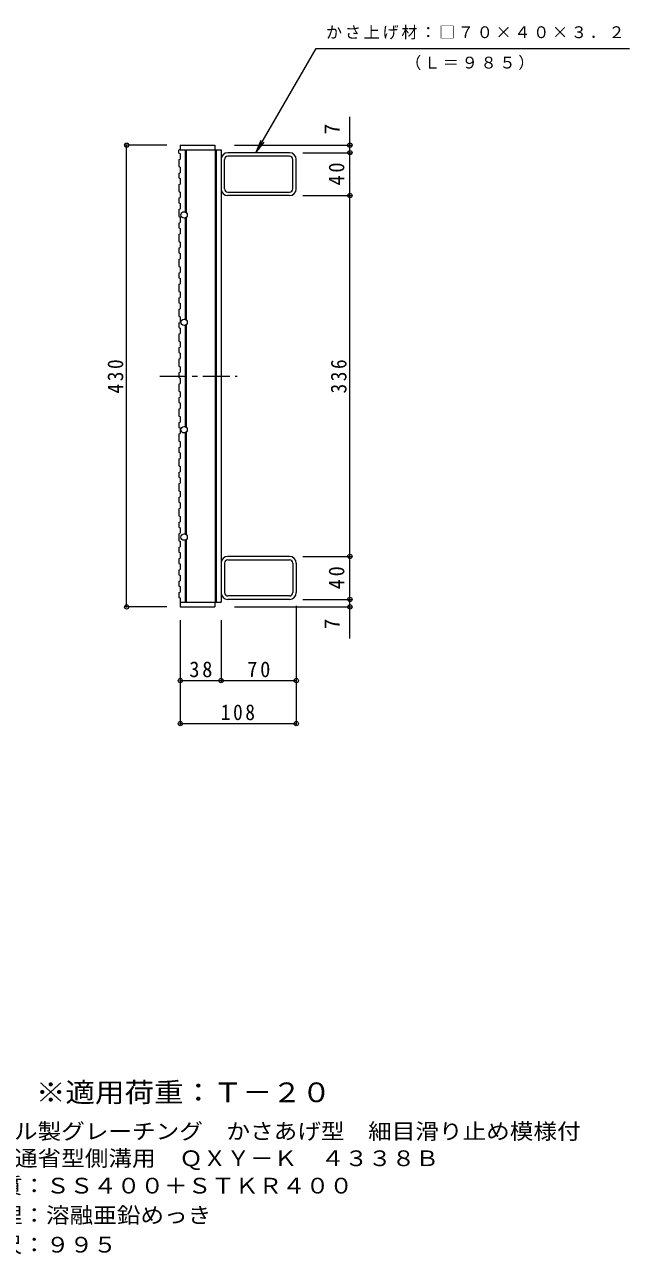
# Model space of a CAD drawing. Units: millimetres, scale not verified. Extents: x -728 to 866, y -690 to 655.
# Drawn here: x 302 to 866, y -527 to 618 of the extents above; entities that cross this region are included whole.
import ezdxf
from ezdxf.enums import TextEntityAlignment as Align

# ---------------------------------------------------------------- set-up
doc = ezdxf.new("R2010")
doc.units = ezdxf.units.MM
doc.header["$LTSCALE"] = 5
doc.header["$PDMODE"] = 32
doc.header["$PDSIZE"] = 4
doc.linetypes.add('CHAIN1', pattern=[8, 5, -1, 1, -1])
for name, color, linetype, lineweight in [('A-1_ピット', 2, 'Continuous', 9), ('A-2_蓋', 3, 'Continuous', 9), ('A-4_寸法', 7, 'Continuous', 9), ('F-4_F-4ﾚｲﾔ', 2, 'Continuous', 9)]:
    doc.layers.add(name, color=color, linetype=linetype, lineweight=lineweight)
doc.layers.add('F-5_F-5ﾚｲﾔ', color=2, linetype='Continuous')
doc.styles.add('ＭＳ ゴシック', font='')
doc.styles.get('ＭＳ ゴシック').set_extended_font_data('MS Gothic')

msp = doc.modelspace()

# ---------------------------------------------------------------- linework, layer by layer
at = {"layer": 'A-1_ピット'}
for p, q in [((548.897, 498.497), (491.697, 498.497)), ((548.897, 495.297), (491.697, 495.297)), ((488.497, 464.897), (488.497, 492.097)), ((552.097, 464.897), (552.097, 492.097)), ((555.297, 464.897), (555.297, 492.097)), ((491.697, 461.697), (548.897, 461.697)), ((548.897, 458.497), (491.697, 458.497)), ((488.497, 116.097), (488.497, 88.897)), ((548.897, 122.497), (491.697, 122.497)), ((491.697, 119.297), (548.897, 119.297)), ((552.097, 116.097), (552.097, 88.897)), ((555.297, 116.097), (555.297, 88.897)), ((548.897, 85.697), (491.697, 85.697)), ((548.897, 82.497), (491.697, 82.497))]:
    msp.add_line(p, q, dxfattribs=at)
for centre, radius, start, end in [((491.697, 492.097), 6.4, 90, 180), ((491.697, 492.097), 3.2, 90, 180), ((548.897, 492.097), 6.4, 0, 90), ((548.897, 492.097), 3.2, 0, 90), ((491.697, 464.897), 6.4, 180, 270), ((491.697, 464.897), 3.2, 180, 270), ((548.897, 464.897), 6.4, 270, 0), ((548.897, 464.897), 3.2, 270, 0), ((491.697, 116.097), 6.4, 90, 180), ((491.697, 116.097), 3.2, 90, 180), ((548.897, 116.097), 6.4, 0, 90), ((548.897, 116.097), 3.2, 0, 90), ((491.697, 88.897), 6.4, 180, 270), ((491.697, 88.897), 3.2, 180, 270), ((548.897, 88.897), 3.2, 270, 0), ((548.897, 88.897), 6.4, 270, 0)]:
    msp.add_arc(centre, radius, start, end, dxfattribs=at)
at = {"layer": 'A-2_蓋'}
for p, q in [((445.797, 498.162), (445.797, 500.774)), ((445.797, 492.026), (447.297, 492.537)), ((447.297, 500.997), (485.297, 500.997)), ((451.797, 500.997), (451.797, 443.325)), ((452.797, 500.997), (452.797, 442.733)), ((479.797, 500.997), (479.797, 79.997)), ((480.797, 500.997), (480.797, 79.997)), ((485.297, 500.997), (485.297, 79.997)), ((447.297, 484.967), (447.297, 479.854)), ((445.797, 479.343), (447.297, 479.854)), ((445.797, 468.799), (447.297, 469.311)), ((447.297, 461.741), (447.297, 456.628)), ((445.797, 456.116), (447.297, 456.628)), ((445.797, 445.573), (447.297, 446.084)), ((447.297, 438.514), (447.297, 433.401)), ((451.797, 437.669), (451.797, 343.325)), ((452.797, 438.261), (452.797, 342.733)), ((445.797, 432.89), (447.297, 433.401)), ((445.797, 422.346), (447.297, 422.858)), ((447.297, 415.288), (447.297, 410.175)), ((445.797, 409.663), (447.297, 410.175)), ((447.297, 404.745), (447.297, 399.631)), ((445.797, 399.12), (447.297, 399.631)), ((447.297, 392.062), (447.297, 386.948)), ((445.797, 386.437), (447.297, 386.948)), ((447.297, 381.518), (447.297, 376.405)), ((445.797, 375.894), (447.297, 376.405)), ((447.297, 368.835), (447.297, 363.722)), ((445.797, 363.211), (447.297, 363.722)), ((447.297, 358.292), (447.297, 353.179)), ((445.797, 352.667), (447.297, 353.179)), ((447.297, 345.609), (447.297, 340.495)), ((445.797, 339.984), (447.297, 340.495)), ((447.297, 335.065), (447.297, 329.952)), ((451.797, 337.669), (451.797, 243.325)), ((452.797, 338.261), (452.797, 242.733)), ((445.797, 329.441), (447.297, 329.952)), ((447.297, 322.382), (447.297, 317.269)), ((445.797, 316.758), (447.297, 317.269)), ((447.297, 311.839), (447.297, 306.726)), ((445.797, 306.214), (447.297, 306.726)), ((447.297, 299.156), (447.297, 294.043)), ((445.797, 293.531), (447.297, 294.043)), ((447.297, 288.613), (447.297, 283.499)), ((445.797, 282.988), (447.297, 283.499)), ((447.297, 275.929), (447.297, 270.816)), ((445.797, 270.305), (447.297, 270.816)), ((447.297, 265.386), (447.297, 260.273)), ((445.797, 259.762), (447.297, 260.273)), ((447.297, 252.703), (447.297, 247.59)), ((445.797, 247.078), (447.297, 247.59)), ((447.297, 242.16), (447.297, 237.047)), ((445.797, 236.535), (447.297, 237.047)), ((447.297, 229.477), (447.297, 224.363)), ((451.797, 237.669), (451.797, 143.325)), ((452.797, 238.261), (452.797, 142.733)), ((445.797, 223.852), (447.297, 224.363)), ((447.297, 218.933), (447.297, 213.82)), ((445.797, 213.309), (447.297, 213.82)), ((447.297, 206.25), (447.297, 201.137)), ((445.797, 200.626), (447.297, 201.137)), ((447.297, 195.707), (447.297, 190.594)), ((445.797, 190.082), (447.297, 190.594)), ((445.797, 177.399), (447.297, 177.91)), ((447.297, 183.024), (447.297, 177.91)), ((447.297, 172.48), (447.297, 167.367)), ((445.797, 166.856), (447.297, 167.367)), ((445.797, 154.173), (447.297, 154.684)), ((447.297, 159.797), (447.297, 154.684)), ((447.297, 149.254), (447.297, 144.141)), ((445.797, 143.629), (447.297, 144.141)), ((445.797, 143.629), (445.797, 137.082)), ((451.797, 137.669), (451.797, 79.997)), ((452.797, 138.261), (452.797, 79.997)), ((445.797, 137.082), (447.297, 136.571)), ((445.797, 130.946), (447.297, 131.458)), ((447.297, 136.571), (447.297, 131.458)), ((447.297, 126.027), (447.297, 120.914)), ((445.797, 120.403), (447.297, 120.914)), ((447.297, 115.484), (447.297, 110.371)), ((445.797, 109.86), (447.297, 110.371)), ((447.297, 104.941), (447.297, 99.828)), ((445.797, 99.317), (447.297, 99.828)), ((447.297, 94.398), (447.297, 89.285)), ((445.797, 88.774), (447.297, 89.285)), ((445.797, 88.774), (445.797, 84.366)), ((445.797, 84.366), (447.297, 83.855)), ((447.297, 83.855), (447.297, 75.497)), ((447.297, 79.997), (485.297, 79.997)), ((447.297, 75.497), (479.297, 75.497)), ((479.297, 79.997), (479.297, 75.497))]:
    msp.add_line(p, q, dxfattribs=at)
at = {"layer": 'A-2_蓋', "linetype": 'CHAIN1'}
msp.add_line((428.328, 290.497), (500.299, 290.497), dxfattribs=at)
at = {"layer": 'A-2_蓋'}
for points in [[(447.297, 505.497), (447.297, 500.997), (445.797, 500.997)], [(447.297, 505.497), (479.297, 505.497), (479.297, 500.997)], [(445.797, 498.162), (447.297, 497.65), (447.297, 492.537)], [(445.797, 492.026), (445.797, 485.478), (447.297, 484.967)], [(445.797, 479.343), (445.797, 474.935), (447.297, 474.424), (447.297, 469.311)], [(445.797, 468.799), (445.797, 462.252), (447.297, 461.741)], [(445.797, 456.116), (445.797, 451.709), (447.297, 451.197), (447.297, 446.084)], [(445.797, 445.573), (445.797, 439.026), (447.297, 438.514)], [(445.797, 432.89), (445.797, 428.482), (447.297, 427.971), (447.297, 422.858)], [(445.797, 422.346), (445.797, 415.799), (447.297, 415.288)], [(445.797, 409.663), (445.797, 405.256), (447.297, 404.745)], [(445.797, 399.12), (445.797, 392.573), (447.297, 392.062)], [(445.797, 386.437), (445.797, 382.03), (447.297, 381.518)], [(445.797, 375.894), (445.797, 369.346), (447.297, 368.835)], [(445.797, 363.211), (445.797, 358.803), (447.297, 358.292)], [(445.797, 352.667), (445.797, 346.12), (447.297, 345.609)], [(445.797, 339.984), (445.797, 335.577), (447.297, 335.065)], [(445.797, 329.441), (445.797, 322.893), (447.297, 322.382)], [(445.797, 316.758), (445.797, 312.35), (447.297, 311.839)], [(445.797, 306.214), (445.797, 299.667), (447.297, 299.156)], [(445.797, 293.531), (445.797, 289.124), (447.297, 288.613)], [(445.797, 282.988), (445.797, 276.441), (447.297, 275.929)], [(445.797, 270.305), (445.797, 265.897), (447.297, 265.386)], [(445.797, 259.762), (445.797, 253.214), (447.297, 252.703)], [(445.797, 247.078), (445.797, 242.671), (447.297, 242.16)], [(445.797, 236.535), (445.797, 229.988), (447.297, 229.477)], [(445.797, 223.852), (445.797, 219.445), (447.297, 218.933)], [(445.797, 213.309), (445.797, 206.761), (447.297, 206.25)], [(445.797, 200.626), (445.797, 196.218), (447.297, 195.707)], [(445.797, 190.082), (445.797, 183.535), (447.297, 183.024)], [(445.797, 177.399), (445.797, 172.992), (447.297, 172.48)], [(445.797, 166.856), (445.797, 160.308), (447.297, 159.797)], [(445.797, 154.173), (445.797, 149.765), (447.297, 149.254)], [(445.797, 130.946), (445.797, 126.539), (447.297, 126.027)], [(445.797, 120.403), (445.797, 115.996), (447.297, 115.484)], [(445.797, 109.86), (445.797, 105.452), (447.297, 104.941)], [(445.797, 99.317), (445.797, 94.909), (447.297, 94.398)]]:
    msp.add_lwpolyline(points, dxfattribs=at)
for centre in [(450.797, 440.497), (450.797, 340.497), (450.797, 240.497), (450.797, 140.497)]:
    msp.add_circle(centre, 3, dxfattribs=at)
at = {"layer": 'A-4_寸法'}
for p, q in [((605.297, 46.071), (605.297, 531.773)), ((434.797, 505.497), (395.797, 505.497)), ((397.297, 75.497), (397.297, 505.497)), ((497.797, 505.497), (606.797, 505.497)), ((517.797, 498.497), (522.581, 510.046)), ((517.797, 498.497), (525.407, 508.414)), ((561.397, 498.497), (606.797, 498.497)), ((561.397, 458.497), (606.797, 458.497)), ((561.397, 122.497), (606.797, 122.497)), ((561.397, 82.497), (606.797, 82.497)), ((434.797, 75.497), (395.797, 75.497)), ((497.797, 75.497), (606.797, 75.497)), ((555.297, 76.397), (555.297, -34.651)), ((447.297, 62.997), (447.297, -34.651)), ((485.297, 62.997), (485.297, 5.349)), ((447.297, 6.849), (555.297, 6.849)), ((447.297, -33.151), (555.297, -33.151))]:
    msp.add_line(p, q, dxfattribs=at)
msp.add_lwpolyline([(517.797, 498.497), (573.8, 595.497), (865.674, 595.497)], dxfattribs=at)
for p in [(397.297, 505.497), (605.297, 505.497), (605.297, 498.497), (605.297, 458.497), (605.297, 122.497), (605.297, 82.497), (397.297, 75.497), (605.297, 75.497), (447.297, 6.849), (485.297, 6.849), (555.297, 6.849), (447.297, -33.151), (555.297, -33.151)]:
    msp.add_point(p, dxfattribs=at)

# ---------------------------------------------------------------- texts
at = {"layer": 'A-4_寸法', "color": 2, "style": 'ＭＳ ゴシック'}
for p in [(600.297, 515.503), (600.297, 54.606)]:
    msp.add_text('7', height=14.66, rotation=90, dxfattribs=at).set_placement(p, align=Align.BOTTOM_LEFT)
at = {"layer": 'A-4_寸法', "char_height": 11, "attachment_point": 7, "style": 'ＭＳ ゴシック'}
for s, insert in [('\\T1.17;かさ上げ材：□７０×４０×３．２', (582.986, 603.972)), ('\\T1.17;（Ｌ＝９８５）', (656.804, 575.424))]:
    msp.add_mtext(s, dxfattribs=dict(at, insert=insert))
at = {"layer": 'A-4_寸法', "color": 2, "char_height": 14.66, "attachment_point": 7, "rotation": 90, "style": 'ＭＳ ゴシック'}
for s, insert in [('\\T1.27;\\W0.95;40', (600.297, 467.872)), ('\\T1.27;\\W0.9;430', (394.297, 274.247)), ('\\T1.27;\\W0.9;336', (602.297, 274.247)), ('\\T1.27;\\W0.95;40', (600.297, 91.872))]:
    msp.add_mtext(s, dxfattribs=dict(at, insert=insert))
at = {"layer": 'A-4_寸法', "color": 2, "char_height": 14.66, "attachment_point": 7, "style": 'ＭＳ ゴシック'}
for s, insert in [('\\T1.27;\\W0.95;38', (455.672, 9.849)), ('\\T1.27;\\W0.95;70', (509.672, 9.849)), ('\\T1.27;\\W0.9;108', (485.047, -30.151))]:
    msp.add_mtext(s, dxfattribs=dict(at, insert=insert))
at = {"layer": 'F-4_F-4ﾚｲﾔ', "style": 'ＭＳ ゴシック', "width": 1.1}
for s, p in [('スチール製グレーチング\u3000かさあげ型\u3000細目滑り止め模様付', (226.337, -424.552)), ('国土交通省型側溝用\u3000ＱＸＹ－Ｋ\u3000４３３８Ｂ', (226.337, -449.696)), ('材質：ＳＳ４００＋ＳＴＫＲ４００', (256.193, -475.171)), ('処理：溶融亜鉛めっき', (256.193, -502.671)), ('定尺：９９５', (256.193, -530.172))]:
    msp.add_text(s, height=14.66, dxfattribs=at).set_placement(p, align=Align.BOTTOM_LEFT)
at = {"layer": 'F-5_F-5ﾚｲﾔ', "color": 3, "style": 'ＭＳ ゴシック', "width": 1.1}
msp.add_text('※適用荷重：Ｔ－２０', height=18.33, dxfattribs=at).set_placement((312.792, -391.212), align=Align.BOTTOM_LEFT)

doc.saveas('drawing.dxf')
